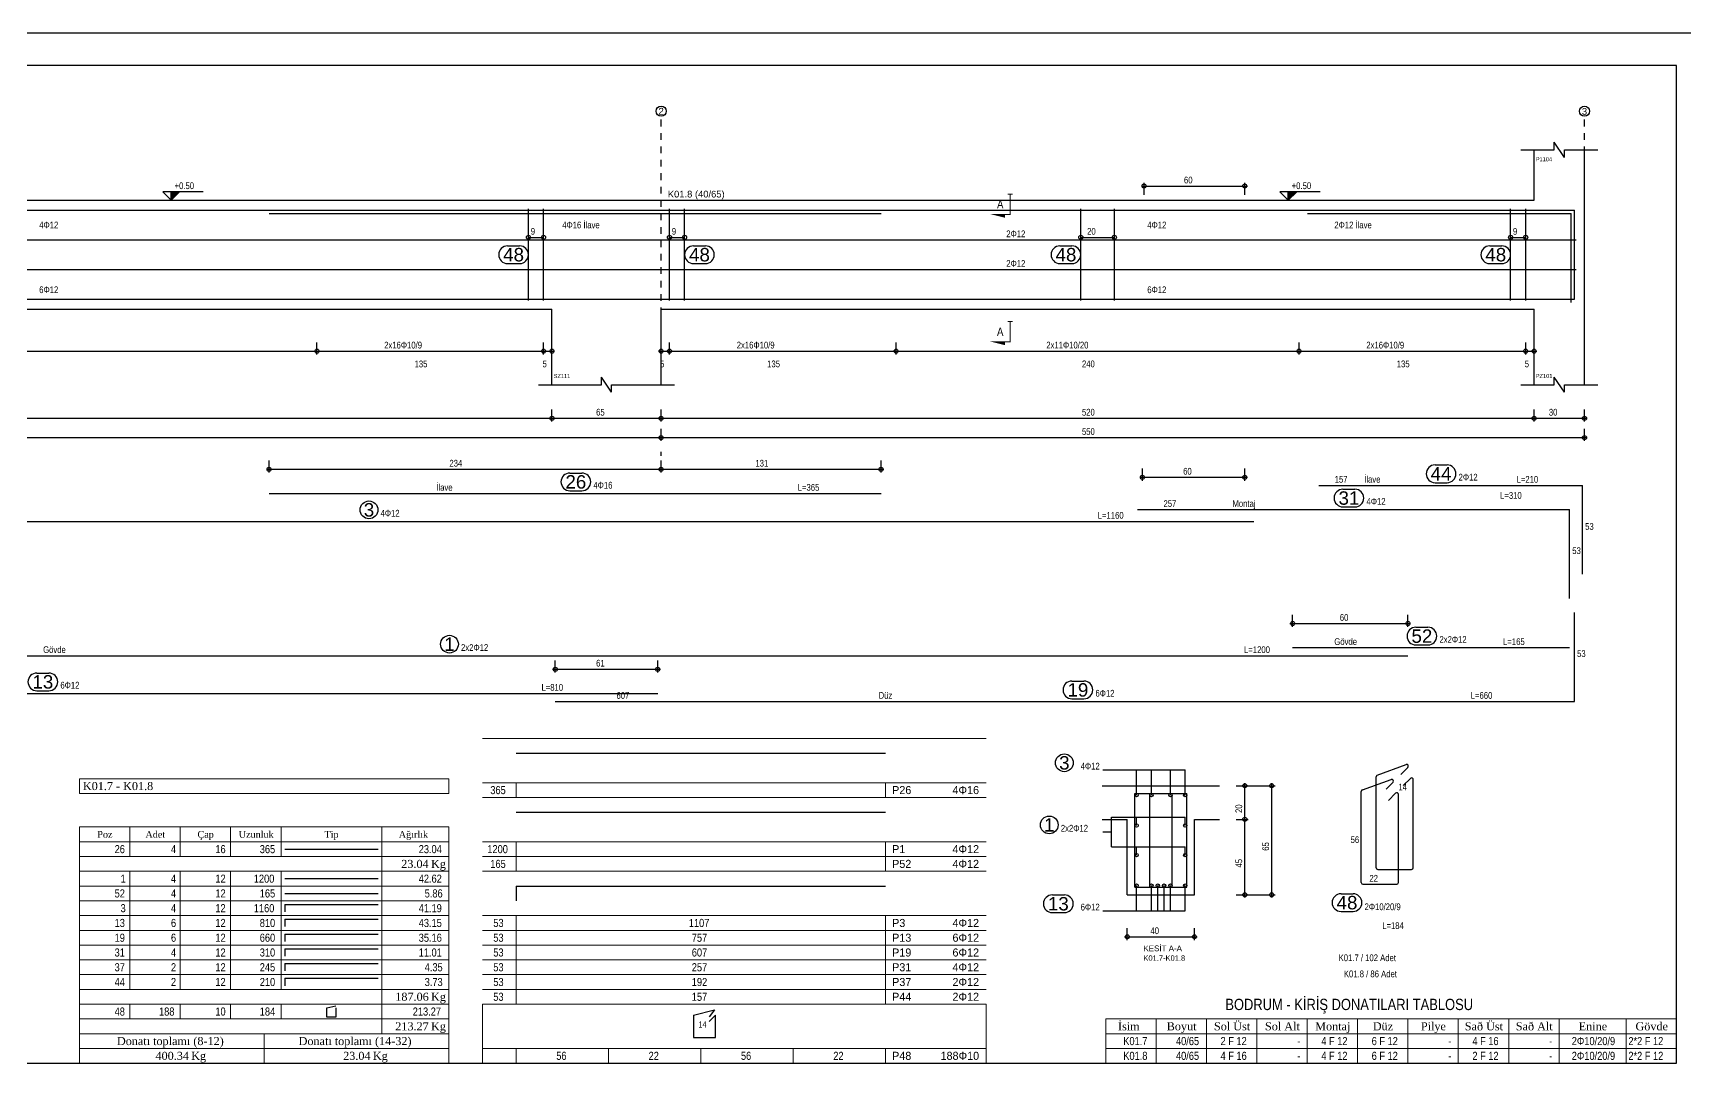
# Model space of a CAD drawing. Header units: metres. Extents: x 419734 to 420376, y 4564732 to 4565123.
# Drawn here: x 420173.24 to 420197.84, y 4564833.98 to 4564849.58 of the extents above; entities that cross this region are included whole.
import ezdxf
from ezdxf.enums import TextEntityAlignment as Align

# ---------------------------------------------------------------- set-up
doc = ezdxf.new("R2010")
doc.units = ezdxf.units.M
doc.linetypes.add('TRATTO-PUNTO', pattern=[1, 0.5, -0.25, 0, -0.25])
for name, color, linetype in [('Standart', 7, 'Continuous'), ('SW_ASSI', 7, 'TRATTO-PUNTO'), ('SW_DIM', 33, 'Continuous'), ('SW_MAGRONE', 2, 'Continuous'), ('SW_QUOTE', 1, 'Continuous'), ('SW_REINFORCEMENT', 7, 'Continuous'), ('SW_TESTI', 2, 'Continuous'), ('SW_Tondini', 1, 'Continuous'), ('SW_TXT_TESTI', 1, 'Continuous')]:
    doc.layers.add(name, color=color, linetype=linetype)
doc.styles.add('arial_1_18', font='arial.ttf', dxfattribs={"height": 0.2})
doc.styles.add('SWS', font='ARIALN.TTF')
doc.styles.add('symbol_1_18', font='symbol.ttf', dxfattribs={"height": 0.2})
doc.styles.add('times new roman_1_18', font='times.ttf', dxfattribs={"height": 0.2})

# ---------------------------------------------------------------- blocks, each defined once
blk = doc.blocks.new('*U1605')
at = {"layer": 'SW_QUOTE'}
blk.add_hatch(color=1, dxfattribs=at).paths.add_polyline_path([(0.25, 0.25), (0, 0.25), (0, 0)])
at = {"layer": 'SW_QUOTE', "color": 1}
for p, q in [((0.95, 0.25), (-0.25, 0.25)), ((-0.25, 0.25), (0, 0)), ((-0.25, 0), (0.25, 0)), ((0, 0), (0, 0.25)), ((0.25, 0.25), (0, 0))]:
    blk.add_line(p, q, dxfattribs=at)
at = {"layer": 'SW_QUOTE', "color": 2, "style": 'SWS'}
blk.add_attdef('QUOTA', (0.1, 0.33), '', height=0.2, dxfattribs=at)
blk = doc.blocks.new('*U1603')
at = {"layer": 'SW_QUOTE', "const_width": 0.0003}
blk.add_lwpolyline([(0, 0), (0, -0.006), (-0.00159, -0.006)], dxfattribs=at)
at = {"layer": 'SW_QUOTE', "const_width": 0.0003, "flags": 128}
blk.add_lwpolyline([(0.00075, 0), (-0.00075, 0)], dxfattribs=at)
at = {"layer": 'SW_QUOTE'}
blk.add_solid([(-0.00159, -0.00585), (-0.00159, -0.00701), (-0.00624, -0.00585)], dxfattribs=at)
at = {"layer": 'SW_TESTI', "style": 'SWS'}
for tag, p in [('RIF_DOC_SEC', (0.0055, -0.003)), ('RIF_DOC', (0.0025, -0.003))]:
    blk.add_attdef(tag, text='', height=0.002, rotation=90, dxfattribs=at).set_placement(p, align=Align.MIDDLE)
at = {"layer": 'SW_TESTI', "color": 3, "style": 'SWS'}
blk.add_attdef('SEZ', text='', height=0.0025, dxfattribs=at).set_placement((-0.003, -0.003), align=Align.MIDDLE)

msp = doc.modelspace()

# ---------------------------------------------------------------- linework, layer by layer
at = {"color": 0, "linetype": 'Continuous'}
for centre in [(420182.59382, 4564848.41499), (420196.34269, 4564848.41331)]:
    msp.add_circle(centre, 0.075, dxfattribs=at)
at = {"layer": 'Standart', "color": 2}
msp.add_lwpolyline([(420281.38267, 4564849.57907), (419805.78267, 4564849.57907), (419805.78267, 4564807.5324), (420281.38267, 4564807.5324)], dxfattribs=at)
msp.add_lwpolyline([(420162.60767, 4564849.09263), (420162.60767, 4564834.22765), (420197.71378, 4564834.22765), (420197.71378, 4564849.09263)], close=True, dxfattribs=at)
at = {"layer": 'Standart', "color": 1, "linetype": 'Continuous', "lineweight": 5}
for points in [[(420179.93302, 4564839.06765), (420187.43302, 4564839.06765)], [(420173.93302, 4564838.46765), (420179.43302, 4564838.46765)], [(420173.93302, 4564838.24765), (420173.93302, 4564838.46765)], [(420179.43302, 4564838.46765), (420179.43302, 4564838.24765)], [(420179.43302, 4564838.24765), (420173.93302, 4564838.24765)], [(420179.93302, 4564838.40765), (420187.43302, 4564838.40765)], [(420180.43302, 4564838.40765), (420180.43302, 4564838.18765)], [(420185.93302, 4564838.40765), (420185.93302, 4564838.18765)], [(420179.93302, 4564838.18765), (420187.43302, 4564838.18765)], [(420173.93302, 4564837.74765), (420173.93302, 4564834.22765)], [(420173.93302, 4564837.74765), (420179.43302, 4564837.74765)], [(420174.68302, 4564837.74765), (420174.68302, 4564837.30765)], [(420175.43302, 4564837.74765), (420175.43302, 4564837.30765)], [(420176.18302, 4564837.74765), (420176.18302, 4564837.30765)], [(420176.93302, 4564837.74765), (420176.93302, 4564837.30765)], [(420178.43302, 4564837.74765), (420178.43302, 4564834.66765)], [(420179.43302, 4564837.74765), (420179.43302, 4564834.22765)], [(420173.93302, 4564837.52765), (420179.43302, 4564837.52765)], [(420179.93302, 4564837.52765), (420187.43302, 4564837.52765)], [(420180.43302, 4564837.52765), (420180.43302, 4564837.08765)], [(420185.93302, 4564837.52765), (420185.93302, 4564837.08765)], [(420173.93302, 4564837.30765), (420179.43302, 4564837.30765)], [(420179.93302, 4564837.30765), (420187.43302, 4564837.30765)], [(420173.93302, 4564837.08765), (420179.43302, 4564837.08765)], [(420174.68302, 4564837.08765), (420174.68302, 4564835.32765)], [(420175.43302, 4564837.08765), (420175.43302, 4564835.32765)], [(420176.18302, 4564837.08765), (420176.18302, 4564835.32765)], [(420176.93302, 4564837.08765), (420176.93302, 4564835.32765)], [(420179.93302, 4564837.08765), (420187.43302, 4564837.08765)], [(420173.93302, 4564836.86765), (420179.43302, 4564836.86765)], [(420173.93302, 4564836.64765), (420179.43302, 4564836.64765)], [(420173.93302, 4564836.42765), (420179.43302, 4564836.42765)], [(420179.93302, 4564836.42765), (420187.43302, 4564836.42765)], [(420180.43302, 4564836.42765), (420180.43302, 4564835.10765)], [(420185.93302, 4564836.42765), (420185.93302, 4564835.10765)], [(420173.93302, 4564836.20765), (420179.43302, 4564836.20765)], [(420173.93302, 4564835.98765), (420179.43302, 4564835.98765)], [(420179.93302, 4564836.20765), (420187.43302, 4564836.20765)], [(420179.93302, 4564835.98765), (420187.43302, 4564835.98765)], [(420173.93302, 4564835.76765), (420179.43302, 4564835.76765)], [(420179.93302, 4564835.76765), (420187.43302, 4564835.76765)], [(420173.93302, 4564835.54765), (420179.43302, 4564835.54765)], [(420179.93302, 4564835.54765), (420187.43302, 4564835.54765)], [(420173.93302, 4564835.32765), (420179.43302, 4564835.32765)], [(420179.93302, 4564835.32765), (420187.43302, 4564835.32765)], [(420173.93302, 4564835.10765), (420179.43302, 4564835.10765)], [(420174.68302, 4564835.10765), (420174.68302, 4564834.88765)], [(420175.43302, 4564835.10765), (420175.43302, 4564834.88765)], [(420176.18302, 4564835.10765), (420176.18302, 4564834.88765)], [(420176.93302, 4564835.10765), (420176.93302, 4564834.88765)], [(420179.93302, 4564835.10765), (420179.93302, 4564834.22765)], [(420179.93302, 4564835.10765), (420187.43302, 4564835.10765)], [(420187.43302, 4564835.10765), (420187.43302, 4564834.22765)], [(420173.93302, 4564834.88765), (420179.43302, 4564834.88765)], [(420189.21378, 4564834.88765), (420189.21378, 4564834.22765)], [(420189.21378, 4564834.88765), (420197.71378, 4564834.88765)], [(420189.96378, 4564834.88765), (420189.96378, 4564834.22765)], [(420190.71378, 4564834.88765), (420190.71378, 4564834.22765)], [(420191.46378, 4564834.88765), (420191.46378, 4564834.22765)], [(420192.21378, 4564834.88765), (420192.21378, 4564834.22765)], [(420192.96378, 4564834.88765), (420192.96378, 4564834.22765)], [(420193.71378, 4564834.88765), (420193.71378, 4564834.22765)], [(420194.46378, 4564834.88765), (420194.46378, 4564834.22765)], [(420195.21378, 4564834.88765), (420195.21378, 4564834.22765)], [(420195.96378, 4564834.88765), (420195.96378, 4564834.22765)], [(420196.96378, 4564834.88765), (420196.96378, 4564834.22765)], [(420197.71378, 4564834.88765), (420197.71378, 4564834.22765)], [(420173.93302, 4564834.66765), (420179.43302, 4564834.66765)], [(420176.68302, 4564834.66765), (420176.68302, 4564834.22765)], [(420189.21378, 4564834.66765), (420197.71378, 4564834.66765)], [(420173.93302, 4564834.44765), (420179.43302, 4564834.44765)], [(420179.93302, 4564834.44765), (420187.43302, 4564834.44765)], [(420180.43302, 4564834.44765), (420180.43302, 4564834.22765)], [(420181.80802, 4564834.44765), (420181.80802, 4564834.22765)], [(420183.18302, 4564834.44765), (420183.18302, 4564834.22765)], [(420184.55802, 4564834.44765), (420184.55802, 4564834.22765)], [(420185.93302, 4564834.44765), (420185.93302, 4564834.22765)], [(420189.21378, 4564834.44765), (420197.71378, 4564834.44765)], [(420173.93302, 4564834.22765), (420179.43302, 4564834.22765)], [(420179.93302, 4564834.22765), (420187.43302, 4564834.22765)], [(420189.21378, 4564834.22765), (420197.71378, 4564834.22765)]]:
    msp.add_lwpolyline(points, dxfattribs=at)
at = {"layer": 'SW_ASSI', "ltscale": 0.2}
for points in [[(420182.59269, 4564844.58831), (420182.59269, 4564848.33831)], [(420196.34269, 4564844.58831), (420196.34269, 4564848.33831)], [(420182.59269, 4564843.07831), (420182.59269, 4564843.33831)]]:
    msp.add_lwpolyline(points, dxfattribs=at)
at = {"layer": 'SW_DIM', "ltscale": 0.5}
for points in [[(420195.39269, 4564847.83831), (420195.89269, 4564847.83831)], [(420196.04269, 4564847.72581), (420195.89269, 4564847.95081)], [(420195.89269, 4564847.83831), (420195.89269, 4564847.95081)], [(420196.04269, 4564847.72581), (420196.04269, 4564847.83831)], [(420196.04269, 4564847.83831), (420196.5427, 4564847.83831)], [(420189.74436, 4564847.29831), (420191.32436, 4564847.29831)], [(420189.78436, 4564847.16831), (420189.78436, 4564847.34831)], [(420191.28436, 4564847.16831), (420191.28436, 4564847.34831)], [(420180.61769, 4564846.53331), (420180.84269, 4564846.53331)], [(420182.71769, 4564846.53331), (420182.94269, 4564846.53331)], [(420188.84269, 4564846.53331), (420189.34269, 4564846.53331)], [(420195.24269, 4564846.53331), (420195.46769, 4564846.53331)], [(420164.17769, 4564844.83831), (420181.00769, 4564844.83831)], [(420177.46769, 4564844.78831), (420177.46769, 4564844.96831)], [(420180.84269, 4564844.78831), (420180.84269, 4564844.96831)], [(420180.96769, 4564844.78831), (420180.96769, 4564844.96831)], [(420182.55269, 4564844.83831), (420195.63269, 4564844.83831)], [(420182.59269, 4564844.78831), (420182.59269, 4564844.96831)], [(420182.71769, 4564844.78831), (420182.71769, 4564844.96831)], [(420186.09269, 4564844.78831), (420186.09269, 4564844.96831)], [(420192.09269, 4564844.78831), (420192.09269, 4564844.96831)], [(420195.46769, 4564844.78831), (420195.46769, 4564844.96831)], [(420195.59269, 4564844.78831), (420195.59269, 4564844.96831)], [(420181.70519, 4564844.33831), (420181.70519, 4564844.45081)], [(420181.85519, 4564844.22581), (420181.70519, 4564844.45081)], [(420195.89269, 4564844.33831), (420195.89269, 4564844.45081)], [(420196.04269, 4564844.22581), (420195.89269, 4564844.45081)], [(420180.76769, 4564844.33831), (420181.70519, 4564844.33831)], [(420181.85519, 4564844.22581), (420181.85519, 4564844.33831)], [(420181.85519, 4564844.33831), (420182.79269, 4564844.33831)], [(420195.39269, 4564844.33831), (420195.89269, 4564844.33831)], [(420196.04269, 4564844.22581), (420196.04269, 4564844.33831)], [(420196.04269, 4564844.33831), (420196.5427, 4564844.33831)], [(420180.96769, 4564843.78831), (420180.96769, 4564843.96831)], [(420182.59269, 4564843.78831), (420182.59269, 4564843.96831)], [(420195.59269, 4564843.78831), (420195.59269, 4564843.96831)], [(420196.34269, 4564843.78831), (420196.34269, 4564843.96831)], [(420163.42769, 4564843.83831), (420196.38269, 4564843.83831)], [(420182.59269, 4564843.50031), (420182.59269, 4564843.68031)], [(420196.34269, 4564843.50031), (420196.34269, 4564843.68031)], [(420163.42769, 4564843.55031), (420196.38269, 4564843.55031)], [(420176.75519, 4564843.02831), (420176.75519, 4564843.20831)], [(420182.59269, 4564843.02831), (420182.59269, 4564843.20831)], [(420185.86769, 4564843.02831), (420185.86769, 4564843.20831)], [(420176.71519, 4564843.07831), (420185.90769, 4564843.07831)], [(420189.71936, 4564842.95831), (420191.32436, 4564842.95831)], [(420189.75936, 4564842.90831), (420189.75936, 4564843.08831)], [(420191.28436, 4564842.90831), (420191.28436, 4564843.08831)], [(420191.99669, 4564840.72998), (420191.99669, 4564840.90998)], [(420193.71369, 4564840.72998), (420193.71369, 4564840.90998)], [(420191.95669, 4564840.77998), (420193.75369, 4564840.77998)], [(420181.01769, 4564840.04831), (420181.01769, 4564840.22831)], [(420182.54269, 4564840.04831), (420182.54269, 4564840.22831)], [(420180.97769, 4564840.09831), (420182.58269, 4564840.09831)], [(420189.17247, 4564838.59906), (420190.39747, 4564838.59906)], [(420189.67247, 4564838.22406), (420189.67247, 4564838.59906)], [(420189.89331, 4564838.22406), (420189.89331, 4564838.59906)], [(420190.17664, 4564838.22406), (420190.17664, 4564838.59906)], [(420190.39747, 4564838.22406), (420190.39747, 4564838.59906)], [(420191.15497, 4564838.36156), (420191.73497, 4564838.36156)], [(420191.28497, 4564836.69656), (420191.28497, 4564838.40156)], [(420191.68497, 4564836.69656), (420191.68497, 4564838.40156)], [(420189.29747, 4564837.45323), (420189.29747, 4564837.8949)], [(420189.29747, 4564837.8949), (420190.39747, 4564837.8949)], [(420189.67247, 4564837.7699), (420189.67247, 4564837.8949)], [(420190.39747, 4564837.7699), (420190.39747, 4564837.8949)], [(420191.15497, 4564837.86156), (420191.33497, 4564837.86156)], [(420189.17247, 4564837.67406), (420189.29747, 4564837.67406)], [(420189.29747, 4564837.45323), (420190.39747, 4564837.45323)], [(420189.67247, 4564837.32823), (420189.67247, 4564837.45323)], [(420190.39747, 4564837.32823), (420190.39747, 4564837.45323)], [(420189.67247, 4564836.49906), (420189.67247, 4564836.87406)], [(420189.89331, 4564836.49906), (420189.89331, 4564836.87406)], [(420189.98775, 4564836.49906), (420189.98775, 4564836.87406)], [(420190.08219, 4564836.49906), (420190.08219, 4564836.87406)], [(420190.17664, 4564836.49906), (420190.17664, 4564836.87406)], [(420190.39747, 4564836.49906), (420190.39747, 4564836.87406)], [(420191.15497, 4564836.73656), (420191.73497, 4564836.73656)], [(420189.17247, 4564836.49906), (420190.39747, 4564836.49906)], [(420189.53497, 4564836.06156), (420189.53497, 4564836.24156)], [(420190.53497, 4564836.06156), (420190.53497, 4564836.24156)], [(420189.49497, 4564836.11156), (420190.57497, 4564836.11156)]]:
    msp.add_lwpolyline(points, dxfattribs=at)
for centre in [(420189.78436, 4564847.29831), (420191.28436, 4564847.29831), (420180.61769, 4564846.53331), (420180.84269, 4564846.53331), (420182.71769, 4564846.53331), (420182.94269, 4564846.53331), (420188.84269, 4564846.53331), (420189.34269, 4564846.53331), (420195.24269, 4564846.53331), (420195.46769, 4564846.53331), (420177.46769, 4564844.83831), (420180.84269, 4564844.83831), (420180.96769, 4564844.83831), (420182.59269, 4564844.83831), (420182.71769, 4564844.83831), (420186.09269, 4564844.83831), (420192.09269, 4564844.83831), (420195.46769, 4564844.83831), (420195.59269, 4564844.83831), (420180.96769, 4564843.83831), (420182.59269, 4564843.83831), (420195.59269, 4564843.83831), (420196.34269, 4564843.83831), (420182.59269, 4564843.55031), (420196.34269, 4564843.55031), (420176.75519, 4564843.07831), (420182.59269, 4564843.07831), (420185.86769, 4564843.07831), (420189.75936, 4564842.95831), (420191.28436, 4564842.95831), (420191.99669, 4564840.77998), (420193.71369, 4564840.77998), (420181.01769, 4564840.09831), (420182.54269, 4564840.09831), (420191.28497, 4564838.36156), (420191.68497, 4564838.36156), (420191.28497, 4564837.86156), (420191.28497, 4564836.73656), (420191.68497, 4564836.73656), (420189.53497, 4564836.11156), (420190.53497, 4564836.11156)]:
    msp.add_circle(centre, 0.03, dxfattribs=at)
at = {"layer": 'SW_MAGRONE'}
for points in [[(420195.59269, 4564847.08831), (420195.59269, 4564847.83831)], [(420196.3427, 4564844.33831), (420196.3427, 4564847.83831)], [(420164.2177, 4564847.08831), (420195.59269, 4564847.08831)], [(420164.2177, 4564845.46331), (420180.96769, 4564845.46331)], [(420180.96769, 4564844.33831), (420180.96769, 4564845.46331)], [(420182.59269, 4564844.33831), (420182.59269, 4564845.46331)], [(420182.59269, 4564845.46331), (420195.59269, 4564845.46331)], [(420195.59269, 4564844.33831), (420195.59269, 4564845.46331)], [(420189.15997, 4564838.36156), (420190.90997, 4564838.36156)], [(420189.15997, 4564837.86156), (420189.53497, 4564837.86156)], [(420189.53497, 4564836.73656), (420189.53497, 4564837.86156)], [(420190.53497, 4564836.73656), (420190.53497, 4564837.86156)], [(420190.53497, 4564837.86156), (420190.90997, 4564837.86156)], [(420189.53497, 4564836.73656), (420190.53497, 4564836.73656)]]:
    msp.add_lwpolyline(points, dxfattribs=at)
at = {"layer": 'SW_REINFORCEMENT', "color": 7, "ltscale": 0.05, "flags": 128}
for points in [[(420163.61769, 4564846.93831), (420196.19269, 4564846.93831)], [(420176.75519, 4564846.88831), (420185.86769, 4564846.88831)], [(420180.61769, 4564845.59331), (420180.61769, 4564846.95831)], [(420180.84269, 4564845.59331), (420180.84269, 4564846.95831)], [(420182.71769, 4564845.59331), (420182.71769, 4564846.95831)], [(420182.94269, 4564845.59331), (420182.94269, 4564846.95831)], [(420188.84269, 4564845.59331), (420188.84269, 4564846.95831)], [(420189.34269, 4564845.59331), (420189.34269, 4564846.95831)], [(420192.21769, 4564846.88831), (420196.14269, 4564846.88831)], [(420195.24269, 4564845.59331), (420195.24269, 4564846.95831)], [(420195.46769, 4564845.59331), (420195.46769, 4564846.95831)], [(420196.14269, 4564845.56331), (420196.14269, 4564846.88831)], [(420196.19269, 4564845.61331), (420196.19269, 4564846.93831)], [(420163.61769, 4564846.49664), (420196.21769, 4564846.49664)], [(420163.61769, 4564846.05498), (420196.21769, 4564846.05498)], [(420163.61769, 4564845.61331), (420196.19269, 4564845.61331)], [(420176.75519, 4564842.71831), (420185.86769, 4564842.71831)], [(420192.38769, 4564842.83831), (420196.31269, 4564842.83831)], [(420196.31269, 4564841.51331), (420196.31269, 4564842.83831)], [(420189.6873, 4564842.47733), (420196.12064, 4564842.47733)], [(420196.12064, 4564841.15233), (420196.12064, 4564842.47733)], [(420163.75184, 4564842.30145), (420191.41851, 4564842.30145)], [(420196.19269, 4564839.61831), (420196.19269, 4564840.94331)], [(420191.99669, 4564840.41998), (420196.12169, 4564840.41998)], [(420163.71369, 4564840.29998), (420193.71369, 4564840.29998)], [(420163.61769, 4564839.73831), (420182.54269, 4564839.73831)], [(420181.01769, 4564839.61831), (420196.19269, 4564839.61831)], [(420180.43302, 4564838.84765), (420185.93302, 4564838.84765)], [(420193.03527, 4564838.29941), (420193.46457, 4564838.45566)], [(420193.23932, 4564837.14047), (420193.23932, 4564838.49711)], [(420193.2561, 4564838.52108), (420193.6854, 4564838.67733)], [(420193.60787, 4564838.53105), (420193.71215, 4564838.63534)], [(420193.645, 4564838.36648), (420193.74996, 4564838.47144)], [(420193.79349, 4564837.14047), (420193.79349, 4564838.45341)], [(420189.64747, 4564838.24906), (420190.42247, 4564838.24906)], [(420189.64747, 4564836.84906), (420189.64747, 4564838.24906)], [(420189.86831, 4564836.84906), (420189.86831, 4564838.24906)], [(420190.20164, 4564836.84906), (420190.20164, 4564838.24906)], [(420190.42247, 4564836.84906), (420190.42247, 4564838.24906)], [(420193.01849, 4564836.9188), (420193.01849, 4564838.27545)], [(420193.38704, 4564838.30939), (420193.49132, 4564838.41367)], [(420193.42416, 4564838.14481), (420193.52912, 4564838.24977)], [(420193.57265, 4564836.9188), (420193.57265, 4564838.23174)], [(420180.43302, 4564837.96765), (420185.93302, 4564837.96765)], [(420176.98802, 4564837.41765), (420178.37802, 4564837.41765)], [(420176.98802, 4564836.97765), (420178.37802, 4564836.97765)], [(420193.26482, 4564837.11497), (420193.76799, 4564837.11497)], [(420176.98802, 4564836.75765), (420178.37802, 4564836.75765)], [(420180.43302, 4564836.86765), (420180.43302, 4564836.64765)], [(420180.43302, 4564836.86765), (420185.93302, 4564836.86765)], [(420189.64747, 4564836.84906), (420190.42247, 4564836.84906)], [(420193.04399, 4564836.8933), (420193.54715, 4564836.8933)], [(420176.98802, 4564836.59265), (420176.98802, 4564836.48265)], [(420176.98802, 4564836.59265), (420178.37802, 4564836.59265)], [(420176.98802, 4564836.37265), (420176.98802, 4564836.26265)], [(420176.98802, 4564836.37265), (420178.37802, 4564836.37265)], [(420176.98802, 4564836.15265), (420176.98802, 4564836.04265)], [(420176.98802, 4564836.15265), (420178.37802, 4564836.15265)], [(420176.98802, 4564835.93265), (420176.98802, 4564835.82265)], [(420176.98802, 4564835.93265), (420178.37802, 4564835.93265)], [(420176.98802, 4564835.71265), (420176.98802, 4564835.60265)], [(420176.98802, 4564835.71265), (420178.37802, 4564835.71265)], [(420176.98802, 4564835.49265), (420176.98802, 4564835.38265)], [(420176.98802, 4564835.49265), (420178.37802, 4564835.49265)], [(420177.61427, 4564835.05265), (420177.74833, 4564835.08015)], [(420177.61427, 4564834.91515), (420177.61427, 4564835.05265)], [(420177.75177, 4564835.05265), (420177.75177, 4564834.91515)], [(420183.07302, 4564834.94265), (420183.38652, 4564835.02515)], [(420183.38652, 4564835.02515), (420183.31081, 4564834.91702)], [(420177.75177, 4564834.91515), (420177.61427, 4564834.91515)], [(420183.07302, 4564834.94265), (420183.07302, 4564834.61265)], [(420183.40302, 4564834.94265), (420183.30968, 4564834.84931)], [(420183.40302, 4564834.61265), (420183.40302, 4564834.94265)], [(420183.07302, 4564834.61265), (420183.40302, 4564834.61265)]]:
    msp.add_lwpolyline(points, dxfattribs=at)
at = {"layer": 'SW_REINFORCEMENT', "color": 7, "ltscale": 0.05}
for centre, start, end in [((420193.26482, 4564838.49711), 110, 180), ((420193.47329, 4564838.4317), 315, 110), ((420193.69412, 4564838.65337), 315, 110), ((420193.76799, 4564838.45341), 0, 135), ((420193.04399, 4564838.27545), 110, 180), ((420193.54715, 4564838.23174), 0, 135), ((420193.26482, 4564837.14047), 180, 270), ((420193.76799, 4564837.14047), 270, 0), ((420193.04399, 4564836.9188), 180, 270), ((420193.54715, 4564836.9188), 270, 0)]:
    msp.add_arc(centre, 0.0255, start, end, dxfattribs=at)
at = {"layer": 'SW_Tondini'}
for centre in [(420189.67247, 4564838.22406), (420189.89331, 4564838.22406), (420190.17664, 4564838.22406), (420190.39747, 4564838.22406), (420189.67247, 4564837.7699), (420190.39747, 4564837.7699), (420189.67247, 4564837.32823), (420190.39747, 4564837.32823), (420189.67247, 4564836.87406), (420189.89331, 4564836.87406), (420189.98775, 4564836.87406), (420190.08219, 4564836.87406), (420190.17664, 4564836.87406), (420190.39747, 4564836.87406)]:
    msp.add_circle(centre, 0.025, dxfattribs=at)
at = {"layer": 'SW_TXT_TESTI', "flags": 128}
for points in [[(420180.30693, 4564846.40781), (420180.48569, 4564846.40781)], [(420183.07469, 4564846.40781), (420183.25346, 4564846.40781)], [(420188.53193, 4564846.40781), (420188.71069, 4564846.40781)], [(420194.93193, 4564846.40781), (420195.11069, 4564846.40781)], [(420180.30693, 4564846.14381), (420180.48569, 4564846.14381)], [(420183.07469, 4564846.14381), (420183.25346, 4564846.14381)], [(420188.53193, 4564846.14381), (420188.71069, 4564846.14381)], [(420194.93193, 4564846.14381), (420195.11069, 4564846.14381)], [(420194.11728, 4564843.14231), (420194.29605, 4564843.14231)], [(420181.23416, 4564843.02231), (420181.41292, 4564843.02231)], [(420194.11728, 4564842.87831), (420194.29605, 4564842.87831)], [(420181.23416, 4564842.75831), (420181.41292, 4564842.75831)], [(420192.74631, 4564842.78133), (420192.92508, 4564842.78133)], [(420192.74631, 4564842.51733), (420192.92508, 4564842.51733)], [(420193.83228, 4564840.72398), (420194.01105, 4564840.72398)], [(420193.83228, 4564840.45998), (420194.01105, 4564840.45998)], [(420173.29728, 4564840.04231), (420173.47605, 4564840.04231)], [(420188.70978, 4564839.92231), (420188.88855, 4564839.92231)], [(420173.29728, 4564839.77831), (420173.47605, 4564839.77831)], [(420188.70978, 4564839.65831), (420188.88855, 4564839.65831)], [(420188.4186, 4564836.73587), (420188.59736, 4564836.73587)], [(420192.717, 4564836.75239), (420192.89576, 4564836.75239)], [(420188.4186, 4564836.47187), (420188.59736, 4564836.47187)], [(420192.717, 4564836.48839), (420192.89576, 4564836.48839)]]:
    msp.add_lwpolyline(points, dxfattribs=at)
at = {"layer": 'SW_TXT_TESTI'}
for centre in [(420178.24318, 4564842.47345), (420179.44169, 4564840.47198), (420188.59726, 4564838.70387), (420188.37317, 4564837.77887)]:
    msp.add_circle(centre, 0.132, dxfattribs=at)
for centre, start, end in [((420180.30693, 4564846.27581), 90, 270), ((420180.48569, 4564846.27581), 270, 90), ((420183.07469, 4564846.27581), 90, 270), ((420183.25346, 4564846.27581), 270, 90), ((420188.53193, 4564846.27581), 90, 270), ((420188.71069, 4564846.27581), 270, 90), ((420194.93193, 4564846.27581), 90, 270), ((420195.11069, 4564846.27581), 270, 90), ((420194.11728, 4564843.01031), 90, 270), ((420194.29605, 4564843.01031), 270, 90), ((420181.23416, 4564842.89031), 90, 270), ((420181.41292, 4564842.89031), 270, 90), ((420192.74631, 4564842.64933), 90, 270), ((420192.92508, 4564842.64933), 270, 90), ((420193.83228, 4564840.59198), 90, 270), ((420194.01105, 4564840.59198), 270, 90), ((420173.29728, 4564839.91031), 90, 270), ((420173.47605, 4564839.91031), 270, 90), ((420188.70978, 4564839.79031), 90, 270), ((420188.88855, 4564839.79031), 270, 90), ((420188.4186, 4564836.60387), 90, 270), ((420188.59736, 4564836.60387), 270, 90), ((420192.717, 4564836.62039), 90, 270), ((420192.89576, 4564836.62039), 270, 90)]:
    msp.add_arc(centre, 0.132, start, end, dxfattribs=at)

# ---------------------------------------------------------------- block references
ref = msp.add_blockref('*U1605', (420175.29862, 4564847.08831), dxfattribs=dict(xscale=0.5, yscale=0.5, zscale=0.5))
ref.add_attrib('QUOTA', '+0.50', (420175.34862, 4564847.25331), dxfattribs={"layer": 'SW_QUOTE', "color": 2, "height": 0.1, "style": 'SWS', "flags": 4})
ref = msp.add_blockref('*U1605', (420191.93263, 4564847.08831), dxfattribs=dict(xscale=0.5, yscale=0.5, zscale=0.5))
ref.add_attrib('QUOTA', '+0.50', (420191.98263, 4564847.25331), dxfattribs={"layer": 'SW_QUOTE', "color": 2, "height": 0.1, "style": 'SWS', "flags": 4})
ref = msp.add_blockref('*U1603', (420187.79269, 4564847.17708), dxfattribs=dict(xscale=50, yscale=50, zscale=50))
ref.add_attrib('SEZ', 'A', dxfattribs={"layer": 'SW_TESTI', "color": 3, "height": 0.125, "style": 'SWS'}).set_placement((420187.64269, 4564847.02708), align=Align.MIDDLE)
ref = msp.add_blockref('*U1603', (420187.79269, 4564845.27809), dxfattribs=dict(xscale=50, yscale=50, zscale=50))
ref.add_attrib('SEZ', 'A', dxfattribs={"layer": 'SW_TESTI', "color": 3, "height": 0.125, "style": 'SWS'}).set_placement((420187.64269, 4564845.12809), align=Align.MIDDLE)

# ---------------------------------------------------------------- texts
at = {"color": 0, "linetype": 'Continuous', "style": 'arial_1_18'}
for s, p in [('2', (420182.55449, 4564848.36266)), ('3', (420196.30336, 4564848.36099))]:
    msp.add_text(s, height=0.10125, dxfattribs=at).set_placement(p)
at = {"layer": 'Standart', "color": 3, "linetype": 'Continuous', "lineweight": 5, "style": 'arial_1_18'}
for s, p in [('48', (420180.24093, 4564846.17581)), ('48', (420183.00869, 4564846.17581)), ('48', (420188.46593, 4564846.17581)), ('48', (420194.86593, 4564846.17581)), ('44', (420194.05128, 4564842.91031)), ('26', (420181.16816, 4564842.79031)), ('31', (420192.68031, 4564842.54933)), ('3', (420178.16549, 4564842.37345)), ('52', (420193.76628, 4564840.49198)), ('1', (420179.364, 4564840.37198)), ('13', (420173.23128, 4564839.81031)), ('19', (420188.64378, 4564839.69031)), ('3', (420188.51956, 4564838.60387)), ('1', (420188.29548, 4564837.67887)), ('48', (420192.651, 4564836.52039)), ('13', (420188.3526, 4564836.50387))]:
    msp.add_text(s, height=0.2, dxfattribs=at).set_placement(p)
at = {"layer": 'SW_DIM', "ltscale": 0.5}
for s, height, style, p in [('P1104', 0.06, 'arial_1_18', (420195.61769, 4564847.66831)), ('60', 0.1, 'SWS', (420190.37898, 4564847.33831)), ('K01.8 (40/65)', 0.1, 'arial_1_18', (420182.69269, 4564847.12831)), ('9', 0.1, 'SWS', (420180.6525, 4564846.57331)), ('9', 0.1, 'SWS', (420182.7525, 4564846.57331)), ('20', 0.1, 'SWS', (420188.93731, 4564846.57331)), ('9', 0.1, 'SWS', (420195.2775, 4564846.57331)), ('135', 0.1, 'SWS', (420178.92212, 4564844.59831)), ('5', 0.1, 'SWS', (420180.8275, 4564844.59831)), ('5', 0.1, 'SWS', (420182.5775, 4564844.59831)), ('135', 0.1, 'SWS', (420184.17212, 4564844.59831)), ('240', 0.1, 'SWS', (420188.85962, 4564844.59831)), ('135', 0.1, 'SWS', (420193.54712, 4564844.59831)), ('5', 0.1, 'SWS', (420195.4525, 4564844.59831)), ('SZ111', 0.06, 'arial_1_18', (420180.99269, 4564844.43831)), ('PZ101', 0.06, 'arial_1_18', (420195.61769, 4564844.43831)), ('65', 0.1, 'SWS', (420181.62481, 4564843.87831)), ('520', 0.1, 'SWS', (420188.85962, 4564843.87831)), ('30', 0.1, 'SWS', (420195.81231, 4564843.87831)), ('550', 0.1, 'SWS', (420188.85962, 4564843.59031)), ('234', 0.1, 'SWS', (420179.44087, 4564843.11831)), ('131', 0.1, 'SWS', (420183.99712, 4564843.11831)), ('60', 0.1, 'SWS', (420190.36647, 4564842.99831)), ('60', 0.1, 'SWS', (420192.69981, 4564840.81998)), ('61', 0.1, 'SWS', (420181.62481, 4564840.13831)), ('40', 0.1, 'SWS', (420189.87959, 4564836.15156)), ('KESİT A-A', 0.085, 'arial_1_18', (420189.77497, 4564835.89656)), ('K01.7-K01.8', 0.08, 'arial_1_18', (420189.77497, 4564835.75423))]:
    msp.add_text(s, height=height, dxfattribs=dict(at, style=style)).set_placement(p)
at = {"layer": 'SW_DIM', "ltscale": 0.5, "style": 'SWS'}
for s, p in [('20', (420191.24497, 4564837.95618)), ('65', (420191.64497, 4564837.39368)), ('45', (420191.24497, 4564837.14368))]:
    msp.add_text(s, height=0.1, rotation=90, dxfattribs=at).set_placement(p)
at = {"layer": 'SW_TXT_TESTI', "style": 'SWS'}
for s, p in [('4Φ12', (420173.33269, 4564846.66831)), ('4Φ16 İlave', (420181.12071, 4564846.66831)), ('2Φ12', (420187.73266, 4564846.53664)), ('4Φ12', (420189.83269, 4564846.66831)), ('2Φ12 İlave', (420192.61769, 4564846.66831)), ('2Φ12', (420187.73266, 4564846.09498)), ('6Φ12', (420173.33269, 4564845.70331)), ('6Φ12', (420189.83269, 4564845.70331)), ('2x16Φ10/9', (420178.46892, 4564844.87831)), ('2x16Φ10/9', (420183.71892, 4564844.87831)), ('2x11Φ10/20', (420188.32873, 4564844.87831)), ('2x16Φ10/9', (420193.09392, 4564844.87831)), ('İlave', (420179.24566, 4564842.75831)), ('4Φ16', (420181.58482, 4564842.79031)), ('157', (420192.62319, 4564842.87831)), ('İlave', (420193.06253, 4564842.87831)), ('2Φ12', (420194.46794, 4564842.91031)), ('L=210', (420195.33173, 4564842.87831)), ('L=365', (420184.62735, 4564842.75831)), ('257', (420190.0733, 4564842.51733)), ('Montaj', (420191.10028, 4564842.51733)), ('4Φ12', (420193.09697, 4564842.54933)), ('L=310', (420195.08631, 4564842.63831)), ('4Φ12', (420178.41518, 4564842.37345)), ('L=1160', (420189.09508, 4564842.34145)), ('53', (420196.35269, 4564842.17581)), ('53', (420196.16064, 4564841.81483)), ('Gövde', (420173.3906, 4564840.33998)), ('2x2Φ12', (420179.61369, 4564840.37198)), ('L=1200', (420191.2736, 4564840.33998)), ('Gövde', (420192.61735, 4564840.45998)), ('2x2Φ12', (420194.18294, 4564840.49198)), ('L=165', (420195.13073, 4564840.45998)), ('53', (420196.23269, 4564840.28081)), ('6Φ12', (420173.64794, 4564839.81031)), ('L=810', (420180.81173, 4564839.77831)), ('607', (420181.92819, 4564839.65831)), ('Düz', (420185.83222, 4564839.65831)), ('6Φ12', (420189.06044, 4564839.69031)), ('L=660', (420194.64923, 4564839.65831)), ('4Φ12', (420188.84033, 4564838.60387)), ('14', (420193.57265, 4564838.2933)), ('2x2Φ12', (420188.54517, 4564837.67887)), ('56', (420192.86014, 4564837.50901)), ('22', (420193.14019, 4564836.9333)), ('6Φ12', (420188.84033, 4564836.50387)), ('2Φ10/20/9', (420193.06766, 4564836.50839)), ('L=184', (420193.33053, 4564836.22839)), ('K01.7 / 102 Adet', (420192.68201, 4564835.74839)), ('K01.8 / 86 Adet', (420192.7597, 4564835.50839))]:
    msp.add_text(s, height=0.1, dxfattribs=at).set_placement(p)
at = {"layer": 'SW_TXT_TESTI', "linetype": 'Continuous', "lineweight": -3}
for s, height, style, p in [('K01.7 - K01.8', 0.12, 'times new roman_1_18', (420173.98302, 4564838.29765)), ('365', 0.12, 'SWS', (420180.04986, 4564838.23765)), ('R26', 0.12, 'symbol_1_18', (420186.03302, 4564838.23765)), ('4F16', 0.12, 'symbol_1_18', (420186.9315, 4564838.23765)), ('1200', 0.12, 'SWS', (420180.00548, 4564837.35765)), ('R1', 0.12, 'symbol_1_18', (420186.03302, 4564837.35765)), ('4F12', 0.12, 'symbol_1_18', (420186.9315, 4564837.35765)), ('165', 0.12, 'SWS', (420180.04986, 4564837.13765)), ('R52', 0.12, 'symbol_1_18', (420186.03302, 4564837.13765)), ('4F12', 0.12, 'symbol_1_18', (420186.9315, 4564837.13765)), ('53', 0.12, 'SWS', (420180.09425, 4564836.25765)), ('1107', 0.12, 'SWS', (420183.00548, 4564836.25765)), ('R3', 0.12, 'symbol_1_18', (420186.03302, 4564836.25765)), ('4F12', 0.12, 'symbol_1_18', (420186.9315, 4564836.25765)), ('53', 0.12, 'SWS', (420180.09425, 4564836.03765)), ('757', 0.12, 'SWS', (420183.04986, 4564836.03765)), ('R13', 0.12, 'symbol_1_18', (420186.03302, 4564836.03765)), ('6F12', 0.12, 'symbol_1_18', (420186.9315, 4564836.03765)), ('53', 0.12, 'SWS', (420180.09425, 4564835.81765)), ('607', 0.12, 'SWS', (420183.04986, 4564835.81765)), ('R19', 0.12, 'symbol_1_18', (420186.03302, 4564835.81765)), ('6F12', 0.12, 'symbol_1_18', (420186.9315, 4564835.81765)), ('53', 0.12, 'SWS', (420180.09425, 4564835.59765)), ('53', 0.12, 'SWS', (420180.09425, 4564835.37765)), ('257', 0.12, 'SWS', (420183.04986, 4564835.59765)), ('192', 0.12, 'SWS', (420183.04986, 4564835.37765)), ('R31', 0.12, 'symbol_1_18', (420186.03302, 4564835.59765)), ('R37', 0.12, 'symbol_1_18', (420186.03302, 4564835.37765)), ('4F12', 0.12, 'symbol_1_18', (420186.9315, 4564835.59765)), ('2F12', 0.12, 'symbol_1_18', (420186.9315, 4564835.37765)), ('53', 0.12, 'SWS', (420180.09425, 4564835.15765)), ('157', 0.12, 'SWS', (420183.04986, 4564835.15765)), ('R44', 0.12, 'symbol_1_18', (420186.03302, 4564835.15765)), ('2F12', 0.12, 'symbol_1_18', (420186.9315, 4564835.15765)), ('BODRUM - KİRİŞ DONATILARI TABLOSU', 0.168, 'SWS', (420190.99465, 4564835.01965)), ('14', 0.09, 'SWS', (420183.14976, 4564834.75931)), ('İsim', 0.12, 'times new roman_1_18', (420189.3967, 4564834.71765)), ('Boyut', 0.12, 'times new roman_1_18', (420190.12186, 4564834.71765)), ('Sol Üst', 0.12, 'times new roman_1_18', (420190.82512, 4564834.71765)), ('Sol Alt', 0.12, 'times new roman_1_18', (420191.58494, 4564834.71765)), ('Montaj', 0.12, 'times new roman_1_18', (420192.33248, 4564834.71765)), ('Düz', 0.12, 'times new roman_1_18', (420193.19099, 4564834.71765)), ('Pilye', 0.12, 'times new roman_1_18', (420193.90642, 4564834.71765)), ('Sað Üst', 0.12, 'times new roman_1_18', (420194.56039, 4564834.71765)), ('Sað Alt', 0.12, 'times new roman_1_18', (420195.32021, 4564834.71765)), ('Enine', 0.12, 'times new roman_1_18', (420196.25678, 4564834.71765)), ('Gövde', 0.12, 'times new roman_1_18', (420197.10222, 4564834.71765)), ('K01.7', 0.12, 'SWS', (420189.47503, 4564834.49765)), ('40/65', 0.12, 'SWS', (420190.25965, 4564834.49765)), ('2 F 12', 0.12, 'SWS', (420190.92356, 4564834.49765)), ('-', 0.12, 'SWS', (420192.06639, 4564834.49765)), ('4 F 12', 0.12, 'SWS', (420192.42356, 4564834.49765)), ('6 F 12', 0.12, 'SWS', (420193.17356, 4564834.49765)), ('-', 0.12, 'SWS', (420194.31639, 4564834.49765)), ('4 F 16', 0.12, 'SWS', (420194.67356, 4564834.49765)), ('-', 0.12, 'SWS', (420195.81639, 4564834.49765)), ('2Φ10/20/9', 0.12, 'SWS', (420196.15293, 4564834.49765)), ('2*2 F 12', 0.12, 'SWS', (420196.99617, 4564834.49765)), ('56', 0.12, 'SWS', (420181.03175, 4564834.27765)), ('22', 0.12, 'SWS', (420182.40675, 4564834.27765)), ('56', 0.12, 'SWS', (420183.78175, 4564834.27765)), ('22', 0.12, 'SWS', (420185.15675, 4564834.27765)), ('R48', 0.12, 'symbol_1_18', (420186.03302, 4564834.27765)), ('188F10', 0.12, 'symbol_1_18', (420186.75411, 4564834.27765)), ('K01.8', 0.12, 'SWS', (420189.47503, 4564834.27765)), ('40/65', 0.12, 'SWS', (420190.25965, 4564834.27765)), ('4 F 16', 0.12, 'SWS', (420190.92356, 4564834.27765)), ('-', 0.12, 'SWS', (420192.06639, 4564834.27765)), ('4 F 12', 0.12, 'SWS', (420192.42356, 4564834.27765)), ('6 F 12', 0.12, 'SWS', (420193.17356, 4564834.27765)), ('-', 0.12, 'SWS', (420194.31639, 4564834.27765)), ('2 F 12', 0.12, 'SWS', (420194.67356, 4564834.27765)), ('-', 0.12, 'SWS', (420195.81639, 4564834.27765)), ('2Φ10/20/9', 0.12, 'SWS', (420196.15293, 4564834.27765)), ('2*2 F 12', 0.12, 'SWS', (420196.99617, 4564834.27765))]:
    msp.add_text(s, height=height, dxfattribs=dict(at, style=style)).set_placement(p)
at = {"layer": 'SW_TXT_TESTI', "linetype": 'Continuous', "lineweight": 5}
for s, height, style, p in [('Poz', 0.1, 'times new roman_1_18', (420174.19713, 4564837.58765)), ('26', 0.12, 'SWS', (420174.45547, 4564837.35765)), ('Adet', 0.1, 'times new roman_1_18', (420174.91432, 4564837.58765)), ('4', 0.12, 'SWS', (420175.29424, 4564837.35765)), ('Çap', 0.1, 'times new roman_1_18', (420175.68895, 4564837.58765)), ('16', 0.12, 'SWS', (420175.95547, 4564837.35765)), ('Uzunluk', 0.1, 'times new roman_1_18', (420176.30335, 4564837.58765)), ('365', 0.12, 'SWS', (420176.6167, 4564837.35765)), ('Tip', 0.1, 'times new roman_1_18', (420177.58032, 4564837.58765)), ('Ağırlık', 0.1, 'times new roman_1_18', (420178.68654, 4564837.58765)), ('23.04', 0.12, 'SWS', (420178.98354, 4564837.35765)), ('23.04', 0.12, 'times new roman_1_18', (420178.72335, 4564837.13765)), ('Kg', 0.12, 'times new roman_1_18', (420179.16619, 4564837.13765)), ('1', 0.12, 'SWS', (420174.54424, 4564836.91765)), ('4', 0.12, 'SWS', (420175.29424, 4564836.91765)), ('12', 0.12, 'SWS', (420175.95547, 4564836.91765)), ('1200', 0.12, 'SWS', (420176.52793, 4564836.91765)), ('42.62', 0.12, 'SWS', (420178.98354, 4564836.91765)), ('52', 0.12, 'SWS', (420174.45547, 4564836.69765)), ('4', 0.12, 'SWS', (420175.29424, 4564836.69765)), ('12', 0.12, 'SWS', (420175.95547, 4564836.69765)), ('165', 0.12, 'SWS', (420176.6167, 4564836.69765)), ('5.86', 0.12, 'SWS', (420179.07231, 4564836.69765)), ('3', 0.12, 'SWS', (420174.54424, 4564836.47765)), ('4', 0.12, 'SWS', (420175.29424, 4564836.47765)), ('12', 0.12, 'SWS', (420175.95547, 4564836.47765)), ('1160', 0.12, 'SWS', (420176.52793, 4564836.47765)), ('41.19', 0.12, 'SWS', (420178.98354, 4564836.47765)), ('13', 0.12, 'SWS', (420174.45547, 4564836.25765)), ('6', 0.12, 'SWS', (420175.29424, 4564836.25765)), ('12', 0.12, 'SWS', (420175.95547, 4564836.25765)), ('810', 0.12, 'SWS', (420176.6167, 4564836.25765)), ('43.15', 0.12, 'SWS', (420178.98354, 4564836.25765)), ('19', 0.12, 'SWS', (420174.45547, 4564836.03765)), ('6', 0.12, 'SWS', (420175.29424, 4564836.03765)), ('12', 0.12, 'SWS', (420175.95547, 4564836.03765)), ('660', 0.12, 'SWS', (420176.6167, 4564836.03765)), ('35.16', 0.12, 'SWS', (420178.98354, 4564836.03765)), ('31', 0.12, 'SWS', (420174.45547, 4564835.81765)), ('4', 0.12, 'SWS', (420175.29424, 4564835.81765)), ('12', 0.12, 'SWS', (420175.95547, 4564835.81765)), ('310', 0.12, 'SWS', (420176.6167, 4564835.81765)), ('11.01', 0.12, 'SWS', (420178.98354, 4564835.81765)), ('44', 0.12, 'SWS', (420174.45547, 4564835.37765)), ('37', 0.12, 'SWS', (420174.45547, 4564835.59765)), ('2', 0.12, 'SWS', (420175.29424, 4564835.59765)), ('2', 0.12, 'SWS', (420175.29424, 4564835.37765)), ('12', 0.12, 'SWS', (420175.95547, 4564835.59765)), ('12', 0.12, 'SWS', (420175.95547, 4564835.37765)), ('245', 0.12, 'SWS', (420176.6167, 4564835.59765)), ('210', 0.12, 'SWS', (420176.6167, 4564835.37765)), ('4.35', 0.12, 'SWS', (420179.07231, 4564835.59765)), ('3.73', 0.12, 'SWS', (420179.07231, 4564835.37765)), ('187.06', 0.12, 'times new roman_1_18', (420178.63458, 4564835.15765)), ('Kg', 0.12, 'times new roman_1_18', (420179.16619, 4564835.15765)), ('48', 0.12, 'SWS', (420174.45547, 4564834.93765)), ('188', 0.12, 'SWS', (420175.1167, 4564834.93765)), ('10', 0.12, 'SWS', (420175.95547, 4564834.93765)), ('184', 0.12, 'SWS', (420176.6167, 4564834.93765)), ('213.27', 0.12, 'SWS', (420178.89477, 4564834.93765)), ('213.27', 0.12, 'times new roman_1_18', (420178.63458, 4564834.71765)), ('Kg', 0.12, 'times new roman_1_18', (420179.16619, 4564834.71765)), ('Donatı toplamı (8-12)', 0.12, 'times new roman_1_18', (420174.48982, 4564834.49765)), ('Donatı toplamı (14-32)', 0.12, 'times new roman_1_18', (420177.19543, 4564834.49765)), ('400.34', 0.12, 'times new roman_1_18', (420175.06389, 4564834.27765)), ('Kg', 0.12, 'times new roman_1_18', (420175.59551, 4564834.27765)), ('23.04', 0.12, 'times new roman_1_18', (420177.85828, 4564834.27765)), ('Kg', 0.12, 'times new roman_1_18', (420178.30112, 4564834.27765))]:
    msp.add_text(s, height=height, dxfattribs=dict(at, style=style)).set_placement(p)

doc.saveas('drawing.dxf')
